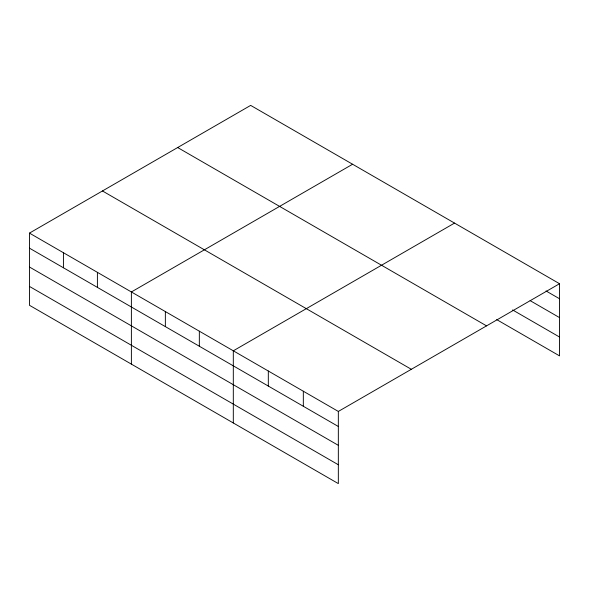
<?xml version="1.0" encoding="UTF-8"?>
<svg xmlns="http://www.w3.org/2000/svg" width="589" height="589" viewBox="0 0 589 589"><rect width="100%" height="100%" fill="white"/><g stroke="black" fill="none" stroke-linecap="round" stroke-linejoin="round"><path stroke-width="0.88" d="M338.336 445.336L338.336 411.439L29.45 233.111L29.45 305.279L338.336 483.606L338.336 445.336L29.45 267.001M496.696 319.599L559.55 355.889L559.55 283.721L250.664 105.394L29.45 233.111M352.597 164.243L131.384 291.96L131.384 364.127M454.531 223.091L233.31 350.808L233.31 422.976M338.336 411.439L559.55 283.721M546.025 290.959L559.55 298.77M530.115 300.618L559.55 317.618M512.607 309.939L559.55 337.041M177.664 147.537L486.551 325.872M102.449 190.961L411.336 369.296M29.45 248.153L338.336 426.488M29.45 286.423L338.336 464.758M303.328 391.229L303.328 406.27M268.319 371.018L268.319 386.06M199.34 331.195L199.34 346.236M165.362 311.574L165.362 326.615M97.406 272.346L97.406 287.388M63.428 252.725L63.428 267.767"/></g></svg>
